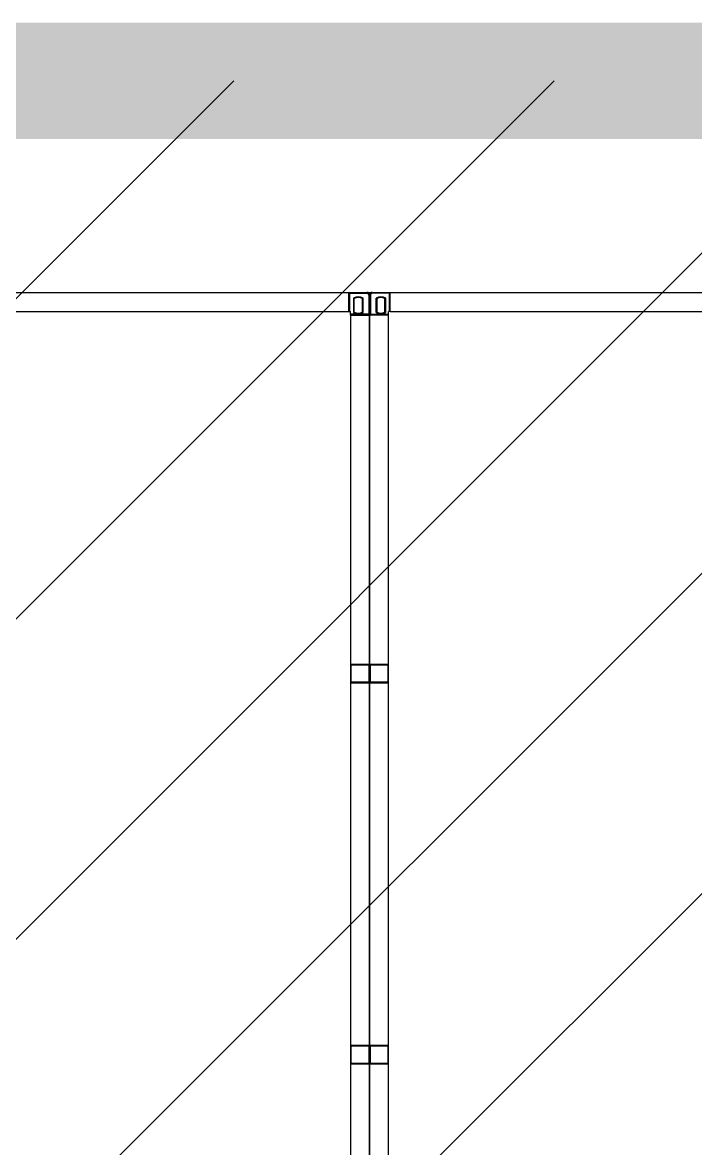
# Model space of a CAD drawing. Header units: millimetres. Extents: x 4133871 to 4440428, y -545651 to -495191.
# Drawn here: x 4277714 to 4278032, y -500047 to -499516 of the extents above; entities that cross this region are included whole.
import ezdxf

# ---------------------------------------------------------------- set-up
doc = ezdxf.new("R2010")
doc.units = ezdxf.units.MM
doc.header["$LTSCALE"] = 60
doc.layers.add('3', color=3, linetype='Continuous')

# ---------------------------------------------------------------- blocks, each defined once
blk = doc.blocks.new('KEY PLAN_NEW')
at = {"color": 253, "linetype": 'Continuous'}
for p, q in [((-1047.1, -1134.94), (-1047.1, -1131.94)), ((-1047.1, -1132.06), (-1046.98, -1132.06)), ((-1046.98, -1131.94), (-1046.98, -1132.06)), ((-1046.98, -1134.94), (-1046.98, -1132.06)), ((-1046.98, -1132.06), (-1044.27, -1132.06)), ((-1044.27, -1132.06), (-1044.27, -1131.94)), ((-1043.98, -1132.06), (-1043.98, -1132.06)), ((-1043.98, -1132.06), (-1043.98, -1132.06)), ((-1043.98, -1132.35), (-1043.86, -1132.35)), ((-1043.98, -1132.35), (-1043.98, -1135.38)), ((-1043.74, -1132.35), (-1043.86, -1132.35)), ((-1043.74, -1132.06), (-1043.74, -1132.06)), ((-1043.74, -1132.06), (-1043.74, -1132.06)), ((-1043.74, -1132.35), (-1043.74, -1135.38)), ((-1043.45, -1132.06), (-1043.45, -1131.94)), ((-1040.74, -1132.06), (-1043.45, -1132.06)), ((-1040.74, -1131.94), (-1040.74, -1132.06)), ((-1040.62, -1132.06), (-1040.74, -1132.06)), ((-1040.74, -1134.94), (-1040.74, -1132.06)), ((-1040.62, -1134.94), (-1040.62, -1131.94)), ((-1046.4, -1132.84), (-1046.4, -1135.1)), ((-1046.28, -1135.04), (-1046.28, -1132.91)), ((-1045.01, -1132.91), (-1045.01, -1135.04)), ((-1044.89, -1135.1), (-1044.89, -1132.84)), ((-1042.84, -1135.1), (-1042.84, -1132.84)), ((-1042.72, -1132.91), (-1042.72, -1135.04)), ((-1041.45, -1135.04), (-1041.45, -1132.91)), ((-1041.33, -1132.84), (-1041.33, -1135.1)), ((-1043.98, -1135.38), (-1046.86, -1135.38)), ((-1046.86, -1135.5), (-1043.86, -1135.5)), ((-1043.98, -1135.5), (-1043.98, -1135.38)), ((-1043.98, -1135.38), (-1043.86, -1135.38)), ((-1043.74, -1135.38), (-1043.86, -1135.38)), ((-1040.86, -1135.5), (-1043.86, -1135.5)), ((-1043.74, -1135.5), (-1043.74, -1135.38)), ((-1043.74, -1135.38), (-1040.86, -1135.38))]:
    blk.add_line(p, q, dxfattribs=at)
at = {"color": 253}
for p, q in [((-1100.62, -1134.94), (-1047.1, -1134.94)), ((-1047.1, -1134.94), (-1046.86, -1134.94)), ((-1046.86, -1135.5), (-1046.86, -1134.94)), ((-1046.86, -1135.5), (-1046.86, -1428.38)), ((-1040.62, -1134.94), (-1040.86, -1134.94)), ((-1040.86, -1135.5), (-1040.86, -1134.94)), ((-1040.86, -1428.38), (-1040.86, -1135.5)), ((-1040.62, -1134.94), (-987.1, -1134.94)), ((-1046.86, -1190.44), (-1046.86, -1193.44)), ((-1046.86, -1190.44), (-1043.86, -1190.44)), ((-1046.74, -1193.32), (-1046.74, -1190.56)), ((-1046.74, -1190.56), (-1043.98, -1190.56)), ((-1043.98, -1190.56), (-1043.98, -1193.32)), ((-1043.98, -1190.56), (-1043.98, -1193.32)), ((-1043.86, -1193.44), (-1043.86, -1190.44)), ((-1043.86, -1190.44), (-1043.86, -1193.44)), ((-1043.86, -1190.44), (-1040.86, -1190.44)), ((-1043.74, -1193.32), (-1043.74, -1190.56)), ((-1043.74, -1190.56), (-1040.98, -1190.56)), ((-1040.98, -1190.56), (-1040.98, -1193.32)), ((-1040.98, -1190.56), (-1040.98, -1193.32)), ((-1040.86, -1193.44), (-1040.86, -1190.44)), ((-1043.86, -1193.44), (-1046.86, -1193.44)), ((-1043.98, -1193.32), (-1046.74, -1193.32)), ((-1040.86, -1193.44), (-1043.86, -1193.44)), ((-1040.98, -1193.32), (-1043.74, -1193.32)), ((-1046.86, -1250.44), (-1046.86, -1253.44)), ((-1046.86, -1250.44), (-1043.86, -1250.44)), ((-1046.74, -1253.32), (-1046.74, -1250.56)), ((-1046.74, -1250.56), (-1043.98, -1250.56)), ((-1043.98, -1250.56), (-1043.98, -1253.32)), ((-1043.98, -1250.56), (-1043.98, -1253.32)), ((-1043.86, -1253.44), (-1043.86, -1250.44)), ((-1043.86, -1250.44), (-1043.86, -1253.44)), ((-1043.86, -1250.44), (-1040.86, -1250.44)), ((-1043.74, -1253.32), (-1043.74, -1250.56)), ((-1043.74, -1250.56), (-1040.98, -1250.56)), ((-1040.98, -1250.56), (-1040.98, -1253.32)), ((-1040.98, -1250.56), (-1040.98, -1253.32)), ((-1040.86, -1253.44), (-1040.86, -1250.44)), ((-1043.86, -1253.44), (-1046.86, -1253.44)), ((-1043.98, -1253.32), (-1046.74, -1253.32)), ((-1040.86, -1253.44), (-1043.86, -1253.44)), ((-1040.98, -1253.32), (-1043.74, -1253.32))]:
    blk.add_line(p, q, dxfattribs=at)
for points in [[(-1103.86, -1131.94), (-1043.86, -1131.94), (-1043.86, -1431.94), (-1103.86, -1431.94)], [(-1043.86, -1131.94), (-983.86, -1131.94), (-983.86, -1431.94), (-1043.86, -1431.94)]]:
    blk.add_lwpolyline(points, close=True, dxfattribs=at)
at = {"color": 253, "linetype": 'Continuous'}
for centre, radius, start, end in [((-1046.98, -1132.06), 0.12, 90, 180), ((-1045.64, -1133.97), 1.36, 56.2792, 123.7208), ((-1045.64, -1133.97), 1.24, 59.1964, 120.8036), ((-1044.27, -1132.35), 0.41, 0, 90), ((-1044.27, -1132.35), 0.29, 0, 90), ((-1043.45, -1132.35), 0.41, 90, 180), ((-1043.45, -1132.35), 0.29, 90, 180), ((-1042.08, -1133.97), 1.36, 56.2792, 123.7208), ((-1042.08, -1133.97), 1.24, 59.1964, 120.8036), ((-1040.74, -1132.06), 0.12, 0, 90), ((-1045.64, -1133.97), 1.36, 236.2792, 303.7208), ((-1045.64, -1133.97), 1.24, 239.1964, 300.8036), ((-1043.98, -1135.38), 0.12, 270, 0), ((-1043.74, -1135.38), 0.12, 180, 270), ((-1042.08, -1133.97), 1.36, 236.2792, 303.7208), ((-1042.08, -1133.97), 1.24, 239.1964, 300.8036)]:
    blk.add_arc(centre, radius, start, end, dxfattribs=at)
for points, knots in [([(-1046.28, -1132.91), (-1046.28, -1132.91, 46), (-1046.28, -1132.91, 46), (-1046.28, -1132.91, 46), (-1046.28, -1132.91, 46), (-1046.28, -1132.91, 46), (-1046.28, -1132.91, 46), (-1046.28, -1132.91, 46), (-1046.28, -1132.91, 46), (-1046.28, -1132.91, 46), (-1046.28, -1132.9, 46), (-1046.29, -1132.9, 46), (-1046.29, -1132.9, 46), (-1046.29, -1132.9, 46), (-1046.29, -1132.9, 46), (-1046.29, -1132.9, 46), (-1046.3, -1132.9, 46), (-1046.3, -1132.9, 46), (-1046.3, -1132.9, 46), (-1046.3, -1132.9, 46), (-1046.3, -1132.89, 46), (-1046.3, -1132.89, 46), (-1046.31, -1132.89, 46), (-1046.31, -1132.89, 46), (-1046.32, -1132.89, 46), (-1046.32, -1132.89, 46), (-1046.32, -1132.88, 46), (-1046.32, -1132.88, 46), (-1046.32, -1132.88, 46), (-1046.32, -1132.88, 46), (-1046.33, -1132.88, 46), (-1046.33, -1132.88, 46), (-1046.34, -1132.88, 46), (-1046.34, -1132.87, 46), (-1046.35, -1132.87, 46), (-1046.35, -1132.87, 46), (-1046.35, -1132.87, 46), (-1046.35, -1132.87, 46), (-1046.36, -1132.86, 46), (-1046.36, -1132.86, 46), (-1046.36, -1132.86, 46), (-1046.36, -1132.86, 46), (-1046.37, -1132.86, 46), (-1046.37, -1132.86, 46), (-1046.38, -1132.85, 46), (-1046.38, -1132.85, 46), (-1046.39, -1132.85, 46), (-1046.39, -1132.85, 46), (-1046.39, -1132.84, 46), (-1046.39, -1132.84, 46), (-1046.39, -1132.84, 46), (-1046.4, -1132.84, 46), (-1046.4, -1132.84, 46), (-1046.4, -1132.84, 46)], [0, 0, 0, 0, 0.06206, 0.12459, 0.12459, 0.155854, 0.155854, 0.171487, 0.171487, 0.187119, 0.187119, 0.249648, 0.249648, 0.312178, 0.312178, 0.343442, 0.343442, 0.359075, 0.359075, 0.374707, 0.374707, 0.437236, 0.437236, 0.499766, 0.499766, 0.53103, 0.53103, 0.546663, 0.546663, 0.562295, 0.562295, 0.624824, 0.624824, 0.687353, 0.687353, 0.749883, 0.749883, 0.765515, 0.765515, 0.781147, 0.781147, 0.812412, 0.812412, 0.874941, 0.874941, 0.937471, 0.937471, 0.968735, 0.968735, 0.984368, 0.992184, 0.992184, 1, 1, 1, 1]), ([(-1044.89, -1132.84), (-1044.89, -1132.84, 46), (-1044.89, -1132.84, 46), (-1044.89, -1132.84, 46), (-1044.89, -1132.84, 46), (-1044.89, -1132.84, 46), (-1044.89, -1132.85, 46), (-1044.9, -1132.85, 46), (-1044.9, -1132.85, 46), (-1044.91, -1132.85, 46), (-1044.91, -1132.86, 46), (-1044.92, -1132.86, 46), (-1044.92, -1132.86, 46), (-1044.92, -1132.86, 46), (-1044.93, -1132.86, 46), (-1044.93, -1132.86, 46), (-1044.93, -1132.87, 46), (-1044.93, -1132.87, 46), (-1044.93, -1132.87, 46), (-1044.94, -1132.87, 46), (-1044.94, -1132.87, 46), (-1044.95, -1132.88, 46), (-1044.95, -1132.88, 46), (-1044.96, -1132.88, 46), (-1044.96, -1132.88, 46), (-1044.96, -1132.88, 46), (-1044.96, -1132.88, 46), (-1044.96, -1132.88, 46), (-1044.97, -1132.89, 46), (-1044.97, -1132.89, 46), (-1044.97, -1132.89, 46), (-1044.97, -1132.89, 46), (-1044.98, -1132.89, 46), (-1044.98, -1132.89, 46), (-1044.99, -1132.9, 46), (-1044.99, -1132.9, 46), (-1044.99, -1132.9, 46), (-1044.99, -1132.9, 46), (-1044.99, -1132.9, 46), (-1044.99, -1132.9, 46), (-1044.99, -1132.9, 46), (-1044.99, -1132.9, 46), (-1045, -1132.9, 46), (-1045, -1132.9, 46), (-1045, -1132.91, 46), (-1045, -1132.91, 46), (-1045, -1132.91, 46), (-1045, -1132.91, 46), (-1045, -1132.91, 46), (-1045, -1132.91, 46), (-1045.01, -1132.91, 46), (-1045.01, -1132.91, 46), (-1045.01, -1132.91, 46), (-1045.01, -1132.91, 46)], [0, 0, 0, 0, 0.00782, 0.00782, 0.015639, 0.031279, 0.031279, 0.062557, 0.062557, 0.125114, 0.125114, 0.187671, 0.187671, 0.21895, 0.21895, 0.234589, 0.234589, 0.250228, 0.250228, 0.312785, 0.312785, 0.375342, 0.375342, 0.437899, 0.437899, 0.453538, 0.453538, 0.469178, 0.469178, 0.500456, 0.500456, 0.563013, 0.563013, 0.62557, 0.62557, 0.641209, 0.641209, 0.656849, 0.656849, 0.688127, 0.688127, 0.750684, 0.750684, 0.813241, 0.813241, 0.828881, 0.828881, 0.84452, 0.84452, 0.875798, 0.875798, 0.938355, 1, 1, 1, 1]), ([(-1042.84, -1132.84), (-1042.84, -1132.84, 46), (-1042.84, -1132.84, 46), (-1042.83, -1132.84, 46), (-1042.83, -1132.84, 46), (-1042.83, -1132.84, 46), (-1042.83, -1132.85, 46), (-1042.83, -1132.85, 46), (-1042.82, -1132.85, 46), (-1042.82, -1132.85, 46), (-1042.81, -1132.86, 46), (-1042.81, -1132.86, 46), (-1042.8, -1132.86, 46), (-1042.8, -1132.86, 46), (-1042.8, -1132.86, 46), (-1042.8, -1132.86, 46), (-1042.79, -1132.87, 46), (-1042.79, -1132.87, 46), (-1042.79, -1132.87, 46), (-1042.79, -1132.87, 46), (-1042.78, -1132.87, 46), (-1042.78, -1132.88, 46), (-1042.77, -1132.88, 46), (-1042.77, -1132.88, 46), (-1042.76, -1132.88, 46), (-1042.76, -1132.88, 46), (-1042.76, -1132.88, 46), (-1042.76, -1132.88, 46), (-1042.76, -1132.89, 46), (-1042.76, -1132.89, 46), (-1042.75, -1132.89, 46), (-1042.75, -1132.89, 46), (-1042.74, -1132.89, 46), (-1042.74, -1132.89, 46), (-1042.74, -1132.9, 46), (-1042.74, -1132.9, 46), (-1042.74, -1132.9, 46), (-1042.74, -1132.9, 46), (-1042.73, -1132.9, 46), (-1042.73, -1132.9, 46), (-1042.73, -1132.9, 46), (-1042.73, -1132.9, 46), (-1042.73, -1132.9, 46), (-1042.72, -1132.9, 46), (-1042.72, -1132.91, 46), (-1042.72, -1132.91, 46), (-1042.72, -1132.91, 46), (-1042.72, -1132.91, 46), (-1042.72, -1132.91, 46), (-1042.72, -1132.91, 46), (-1042.72, -1132.91, 46), (-1042.72, -1132.91, 46), (-1042.72, -1132.91, 46), (-1042.72, -1132.91, 46)], [0, 0, 0, 0, 0.00782, 0.00782, 0.015639, 0.031279, 0.031279, 0.062557, 0.062557, 0.125114, 0.125114, 0.187671, 0.187671, 0.21895, 0.21895, 0.234589, 0.234589, 0.250228, 0.250228, 0.312785, 0.312785, 0.375342, 0.375342, 0.437899, 0.437899, 0.453538, 0.453538, 0.469178, 0.469178, 0.500456, 0.500456, 0.563013, 0.563013, 0.62557, 0.62557, 0.641209, 0.641209, 0.656849, 0.656849, 0.688127, 0.688127, 0.750684, 0.750684, 0.813241, 0.813241, 0.828881, 0.828881, 0.84452, 0.84452, 0.875798, 0.875798, 0.938355, 1, 1, 1, 1]), ([(-1041.45, -1132.91), (-1041.45, -1132.91, 46), (-1041.45, -1132.91, 46), (-1041.45, -1132.91, 46), (-1041.44, -1132.91, 46), (-1041.44, -1132.91, 46), (-1041.44, -1132.91, 46), (-1041.44, -1132.91, 46), (-1041.44, -1132.91, 46), (-1041.44, -1132.91, 46), (-1041.44, -1132.9, 46), (-1041.44, -1132.9, 46), (-1041.43, -1132.9, 46), (-1041.43, -1132.9, 46), (-1041.43, -1132.9, 46), (-1041.43, -1132.9, 46), (-1041.43, -1132.9, 46), (-1041.43, -1132.9, 46), (-1041.43, -1132.9, 46), (-1041.43, -1132.9, 46), (-1041.42, -1132.89, 46), (-1041.42, -1132.89, 46), (-1041.41, -1132.89, 46), (-1041.41, -1132.89, 46), (-1041.41, -1132.89, 46), (-1041.41, -1132.89, 46), (-1041.4, -1132.88, 46), (-1041.4, -1132.88, 46), (-1041.4, -1132.88, 46), (-1041.4, -1132.88, 46), (-1041.4, -1132.88, 46), (-1041.39, -1132.88, 46), (-1041.39, -1132.88, 46), (-1041.38, -1132.87, 46), (-1041.38, -1132.87, 46), (-1041.37, -1132.87, 46), (-1041.37, -1132.87, 46), (-1041.37, -1132.87, 46), (-1041.37, -1132.86, 46), (-1041.37, -1132.86, 46), (-1041.36, -1132.86, 46), (-1041.36, -1132.86, 46), (-1041.36, -1132.86, 46), (-1041.35, -1132.86, 46), (-1041.35, -1132.85, 46), (-1041.34, -1132.85, 46), (-1041.34, -1132.85, 46), (-1041.33, -1132.85, 46), (-1041.33, -1132.84, 46), (-1041.33, -1132.84, 46), (-1041.33, -1132.84, 46), (-1041.33, -1132.84, 46), (-1041.33, -1132.84, 46), (-1041.33, -1132.84, 46)], [0, 0, 0, 0, 0.06206, 0.12459, 0.12459, 0.155854, 0.155854, 0.171487, 0.171487, 0.187119, 0.187119, 0.249648, 0.249648, 0.312178, 0.312178, 0.343442, 0.343442, 0.359075, 0.359075, 0.374707, 0.374707, 0.437236, 0.437236, 0.499766, 0.499766, 0.53103, 0.53103, 0.546663, 0.546663, 0.562295, 0.562295, 0.624824, 0.624824, 0.687353, 0.687353, 0.749883, 0.749883, 0.765515, 0.765515, 0.781147, 0.781147, 0.812412, 0.812412, 0.874941, 0.874941, 0.937471, 0.937471, 0.968735, 0.968735, 0.984368, 0.992184, 0.992184, 1, 1, 1, 1]), ([(-1046.28, -1135.04), (-1046.28, -1135.04, 46), (-1046.28, -1135.04, 46), (-1046.28, -1135.04, 46), (-1046.28, -1135.04, 46), (-1046.28, -1135.04, 46), (-1046.28, -1135.04, 46), (-1046.28, -1135.04, 46), (-1046.28, -1135.04, 46), (-1046.28, -1135.04, 46), (-1046.28, -1135.04, 46), (-1046.29, -1135.04, 46), (-1046.29, -1135.05, 46), (-1046.29, -1135.05, 46), (-1046.29, -1135.05, 46), (-1046.29, -1135.05, 46), (-1046.3, -1135.05, 46), (-1046.3, -1135.05, 46), (-1046.3, -1135.05, 46), (-1046.3, -1135.05, 46), (-1046.3, -1135.05, 46), (-1046.3, -1135.05, 46), (-1046.31, -1135.06, 46), (-1046.31, -1135.06, 46), (-1046.32, -1135.06, 46), (-1046.32, -1135.06, 46), (-1046.32, -1135.06, 46), (-1046.32, -1135.06, 46), (-1046.32, -1135.06, 46), (-1046.32, -1135.06, 46), (-1046.33, -1135.07, 46), (-1046.33, -1135.07, 46), (-1046.34, -1135.07, 46), (-1046.34, -1135.07, 46), (-1046.35, -1135.08, 46), (-1046.35, -1135.08, 46), (-1046.35, -1135.08, 46), (-1046.35, -1135.08, 46), (-1046.36, -1135.08, 46), (-1046.36, -1135.08, 46), (-1046.36, -1135.09, 46), (-1046.36, -1135.09, 46), (-1046.37, -1135.09, 46), (-1046.37, -1135.09, 46), (-1046.38, -1135.09, 46), (-1046.38, -1135.1, 46), (-1046.39, -1135.1, 46), (-1046.39, -1135.1, 46), (-1046.39, -1135.1, 46), (-1046.39, -1135.1, 46), (-1046.39, -1135.1, 46), (-1046.4, -1135.1, 46), (-1046.4, -1135.1, 46), (-1046.4, -1135.1, 46)], [0, 0, 0, 0, 0.06206, 0.12459, 0.12459, 0.155854, 0.155854, 0.171487, 0.171487, 0.187119, 0.187119, 0.249648, 0.249648, 0.312178, 0.312178, 0.343442, 0.343442, 0.359075, 0.359075, 0.374707, 0.374707, 0.437236, 0.437236, 0.499766, 0.499766, 0.53103, 0.53103, 0.546663, 0.546663, 0.562295, 0.562295, 0.624824, 0.624824, 0.687353, 0.687353, 0.749883, 0.749883, 0.765515, 0.765515, 0.781147, 0.781147, 0.812412, 0.812412, 0.874941, 0.874941, 0.937471, 0.937471, 0.968735, 0.968735, 0.984368, 0.992184, 0.992184, 1, 1, 1, 1]), ([(-1044.89, -1135.1), (-1044.89, -1135.1, 46), (-1044.89, -1135.1, 46), (-1044.89, -1135.1, 46), (-1044.89, -1135.1, 46), (-1044.89, -1135.1, 46), (-1044.89, -1135.1, 46), (-1044.9, -1135.1, 46), (-1044.9, -1135.1, 46), (-1044.91, -1135.09, 46), (-1044.91, -1135.09, 46), (-1044.92, -1135.09, 46), (-1044.92, -1135.09, 46), (-1044.92, -1135.09, 46), (-1044.93, -1135.08, 46), (-1044.93, -1135.08, 46), (-1044.93, -1135.08, 46), (-1044.93, -1135.08, 46), (-1044.93, -1135.08, 46), (-1044.94, -1135.08, 46), (-1044.94, -1135.07, 46), (-1044.95, -1135.07, 46), (-1044.95, -1135.07, 46), (-1044.96, -1135.07, 46), (-1044.96, -1135.06, 46), (-1044.96, -1135.06, 46), (-1044.96, -1135.06, 46), (-1044.96, -1135.06, 46), (-1044.97, -1135.06, 46), (-1044.97, -1135.06, 46), (-1044.97, -1135.06, 46), (-1044.97, -1135.06, 46), (-1044.98, -1135.05, 46), (-1044.98, -1135.05, 46), (-1044.99, -1135.05, 46), (-1044.99, -1135.05, 46), (-1044.99, -1135.05, 46), (-1044.99, -1135.05, 46), (-1044.99, -1135.05, 46), (-1044.99, -1135.05, 46), (-1044.99, -1135.05, 46), (-1044.99, -1135.05, 46), (-1045, -1135.04, 46), (-1045, -1135.04, 46), (-1045, -1135.04, 46), (-1045, -1135.04, 46), (-1045, -1135.04, 46), (-1045, -1135.04, 46), (-1045, -1135.04, 46), (-1045, -1135.04, 46), (-1045.01, -1135.04, 46), (-1045.01, -1135.04, 46), (-1045.01, -1135.04, 46), (-1045.01, -1135.04, 46)], [0, 0, 0, 0, 0.00782, 0.00782, 0.015639, 0.031279, 0.031279, 0.062557, 0.062557, 0.125114, 0.125114, 0.187671, 0.187671, 0.21895, 0.21895, 0.234589, 0.234589, 0.250228, 0.250228, 0.312785, 0.312785, 0.375342, 0.375342, 0.437899, 0.437899, 0.453538, 0.453538, 0.469178, 0.469178, 0.500456, 0.500456, 0.563013, 0.563013, 0.62557, 0.62557, 0.641209, 0.641209, 0.656849, 0.656849, 0.688127, 0.688127, 0.750684, 0.750684, 0.813241, 0.813241, 0.828881, 0.828881, 0.84452, 0.84452, 0.875798, 0.875798, 0.938355, 1, 1, 1, 1]), ([(-1042.84, -1135.1), (-1042.84, -1135.1, 46), (-1042.84, -1135.1, 46), (-1042.83, -1135.1, 46), (-1042.83, -1135.1, 46), (-1042.83, -1135.1, 46), (-1042.83, -1135.1, 46), (-1042.83, -1135.1, 46), (-1042.82, -1135.1, 46), (-1042.82, -1135.09, 46), (-1042.81, -1135.09, 46), (-1042.81, -1135.09, 46), (-1042.8, -1135.09, 46), (-1042.8, -1135.09, 46), (-1042.8, -1135.08, 46), (-1042.8, -1135.08, 46), (-1042.79, -1135.08, 46), (-1042.79, -1135.08, 46), (-1042.79, -1135.08, 46), (-1042.79, -1135.08, 46), (-1042.78, -1135.07, 46), (-1042.78, -1135.07, 46), (-1042.77, -1135.07, 46), (-1042.77, -1135.07, 46), (-1042.76, -1135.06, 46), (-1042.76, -1135.06, 46), (-1042.76, -1135.06, 46), (-1042.76, -1135.06, 46), (-1042.76, -1135.06, 46), (-1042.76, -1135.06, 46), (-1042.75, -1135.06, 46), (-1042.75, -1135.06, 46), (-1042.74, -1135.05, 46), (-1042.74, -1135.05, 46), (-1042.74, -1135.05, 46), (-1042.74, -1135.05, 46), (-1042.74, -1135.05, 46), (-1042.74, -1135.05, 46), (-1042.73, -1135.05, 46), (-1042.73, -1135.05, 46), (-1042.73, -1135.05, 46), (-1042.73, -1135.05, 46), (-1042.73, -1135.04, 46), (-1042.72, -1135.04, 46), (-1042.72, -1135.04, 46), (-1042.72, -1135.04, 46), (-1042.72, -1135.04, 46), (-1042.72, -1135.04, 46), (-1042.72, -1135.04, 46), (-1042.72, -1135.04, 46), (-1042.72, -1135.04, 46), (-1042.72, -1135.04, 46), (-1042.72, -1135.04, 46), (-1042.72, -1135.04, 46)], [0, 0, 0, 0, 0.00782, 0.00782, 0.015639, 0.031279, 0.031279, 0.062557, 0.062557, 0.125114, 0.125114, 0.187671, 0.187671, 0.21895, 0.21895, 0.234589, 0.234589, 0.250228, 0.250228, 0.312785, 0.312785, 0.375342, 0.375342, 0.437899, 0.437899, 0.453538, 0.453538, 0.469178, 0.469178, 0.500456, 0.500456, 0.563013, 0.563013, 0.62557, 0.62557, 0.641209, 0.641209, 0.656849, 0.656849, 0.688127, 0.688127, 0.750684, 0.750684, 0.813241, 0.813241, 0.828881, 0.828881, 0.84452, 0.84452, 0.875798, 0.875798, 0.938355, 1, 1, 1, 1]), ([(-1041.45, -1135.04), (-1041.45, -1135.04, 46), (-1041.45, -1135.04, 46), (-1041.45, -1135.04, 46), (-1041.44, -1135.04, 46), (-1041.44, -1135.04, 46), (-1041.44, -1135.04, 46), (-1041.44, -1135.04, 46), (-1041.44, -1135.04, 46), (-1041.44, -1135.04, 46), (-1041.44, -1135.04, 46), (-1041.44, -1135.04, 46), (-1041.43, -1135.05, 46), (-1041.43, -1135.05, 46), (-1041.43, -1135.05, 46), (-1041.43, -1135.05, 46), (-1041.43, -1135.05, 46), (-1041.43, -1135.05, 46), (-1041.43, -1135.05, 46), (-1041.43, -1135.05, 46), (-1041.42, -1135.05, 46), (-1041.42, -1135.05, 46), (-1041.41, -1135.06, 46), (-1041.41, -1135.06, 46), (-1041.41, -1135.06, 46), (-1041.41, -1135.06, 46), (-1041.4, -1135.06, 46), (-1041.4, -1135.06, 46), (-1041.4, -1135.06, 46), (-1041.4, -1135.06, 46), (-1041.4, -1135.07, 46), (-1041.39, -1135.07, 46), (-1041.39, -1135.07, 46), (-1041.38, -1135.07, 46), (-1041.38, -1135.08, 46), (-1041.37, -1135.08, 46), (-1041.37, -1135.08, 46), (-1041.37, -1135.08, 46), (-1041.37, -1135.08, 46), (-1041.37, -1135.08, 46), (-1041.36, -1135.09, 46), (-1041.36, -1135.09, 46), (-1041.36, -1135.09, 46), (-1041.35, -1135.09, 46), (-1041.35, -1135.09, 46), (-1041.34, -1135.1, 46), (-1041.34, -1135.1, 46), (-1041.33, -1135.1, 46), (-1041.33, -1135.1, 46), (-1041.33, -1135.1, 46), (-1041.33, -1135.1, 46), (-1041.33, -1135.1, 46), (-1041.33, -1135.1, 46), (-1041.33, -1135.1, 46)], [0, 0, 0, 0, 0.06206, 0.12459, 0.12459, 0.155854, 0.155854, 0.171487, 0.171487, 0.187119, 0.187119, 0.249648, 0.249648, 0.312178, 0.312178, 0.343442, 0.343442, 0.359075, 0.359075, 0.374707, 0.374707, 0.437236, 0.437236, 0.499766, 0.499766, 0.53103, 0.53103, 0.546663, 0.546663, 0.562295, 0.562295, 0.624824, 0.624824, 0.687353, 0.687353, 0.749883, 0.749883, 0.765515, 0.765515, 0.781147, 0.781147, 0.812412, 0.812412, 0.874941, 0.874941, 0.937471, 0.937471, 0.968735, 0.968735, 0.984368, 0.992184, 0.992184, 1, 1, 1, 1])]:
    blk.add_open_spline(points, degree=3, knots=knots, dxfattribs=at)

msp = doc.modelspace()

# ---------------------------------------------------------------- hatches: boundary and pattern name
at = {"layer": '3'}
h = msp.add_hatch(dxfattribs=at)
h.set_pattern_fill('ANSI31', color=256, scale=855.36)
h.set_pattern_definition([(45, (64725.06, -107751.94), (-75.603857, 75.603857), [])])
h.paths.add_polyline_path([(4276337.71, -500083.05), (4276517.71, -500083.05), (4276517.71, -499723.05), (4277057.71, -499723.05), (4277057.71, -499543.05), (4278157.71, -499543.05), (4278157.71, -499665.45), (4278998.07, -499665.45), (4278998.07, -500263.05), (4279057.71, -500263.05), (4279057.71, -501723.05), (4277806.71, -501723.05), (4277806.71, -501727.55), (4277797.71, -501727.55), (4277797.71, -501903.05), (4277237.71, -501903.05), (4277237.71, -501543.05), (4276877.71, -501543.05), (4276877.71, -501183.05), (4276517.71, -501183.05), (4276517.71, -500823.05), (4275977.71, -500823.05), (4275977.71, -500443.05), (4276337.71, -500443.05)])

# ---------------------------------------------------------------- linework, layer by layer
at = {"layer": '3', "const_width": 55}
msp.add_lwpolyline([(4276337.71, -500083.05), (4276517.71, -500083.05), (4276517.71, -499723.05), (4277057.71, -499723.05), (4277057.71, -499543.05), (4278157.71, -499543.05), (4278157.71, -499665.45), (4278998.07, -499665.45), (4278998.07, -500263.05), (4279057.71, -500263.05), (4279057.71, -501723.05), (4277806.71, -501723.05), (4277806.71, -501727.55), (4277797.71, -501727.55), (4277797.71, -501903.05), (4277237.71, -501903.05), (4277237.71, -501543.05), (4276877.71, -501543.05), (4276877.71, -501183.05), (4276517.71, -501183.05), (4276517.71, -500823.05), (4275977.71, -500823.05), (4275977.71, -500443.05), (4276337.71, -500443.05)], close=True, dxfattribs=at)

# ---------------------------------------------------------------- block references
at = {"xscale": 3, "yscale": 3, "zscale": 3}
msp.add_blockref('KEY PLAN_NEW', (4281009.3, -496247.22), dxfattribs=at)

doc.saveas('drawing.dxf')
